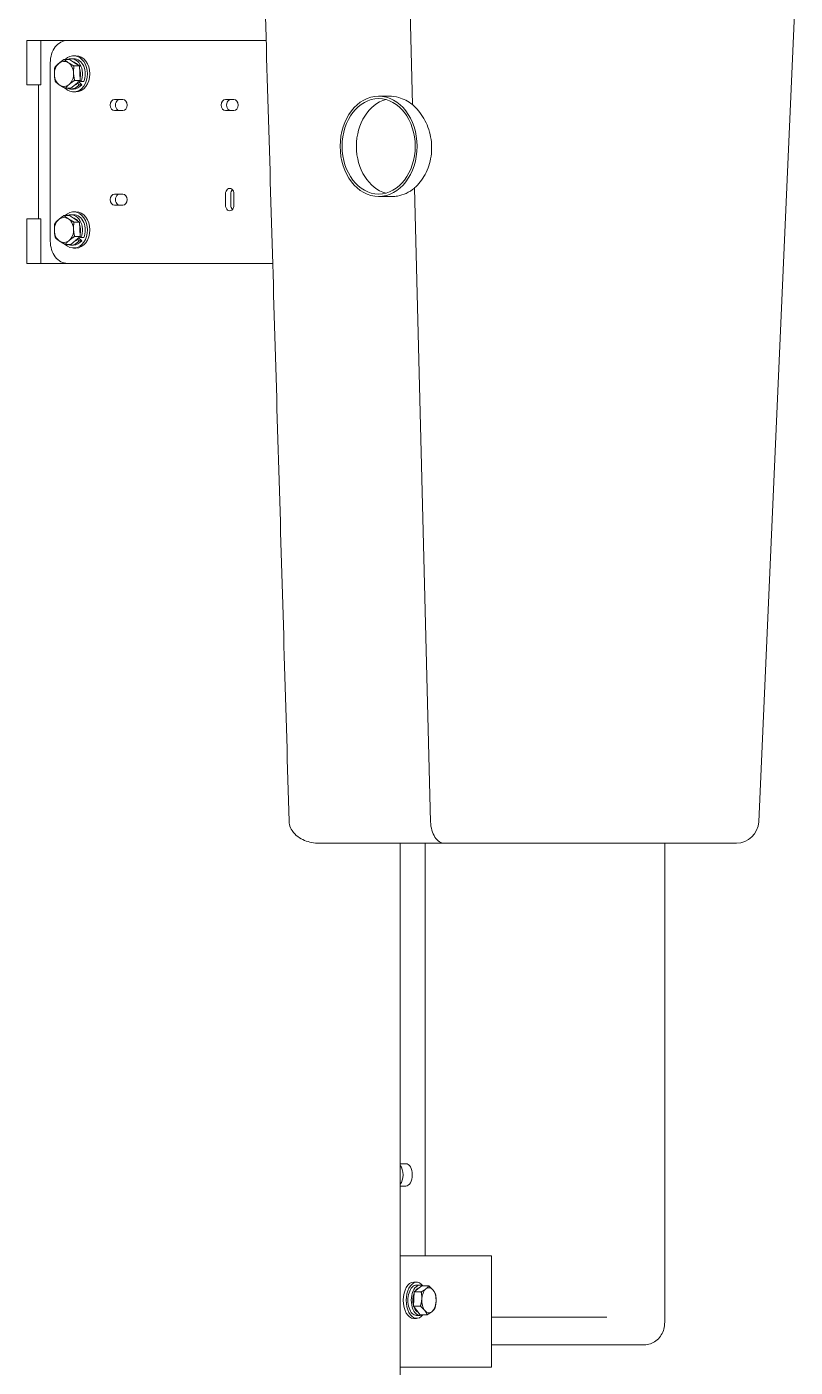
# Model space of a CAD drawing. Header units: inches. Extents: x 14 to 368, y 5 to 236.
# Drawn here: x 286.22 to 303.45, y 76.57 to 106.63 of the extents above; entities that cross this region are included whole.
import ezdxf

# ---------------------------------------------------------------- set-up
doc = ezdxf.new("R2010")
doc.units = ezdxf.units.IN
doc.header["$LTSCALE"] = 11
doc.header["$MEASUREMENT"] = 0
doc.layers.add('Visible (ANSI)', color=7, linetype='Continuous', lineweight=50)

msp = doc.modelspace()

# ---------------------------------------------------------------- linework, layer by layer
at = {"layer": 'Visible (ANSI)', "linetype": 'Continuous', "lineweight": 18}
for p, q in [((294.805508, 107.32051), (294.867408, 104.880925)), ((303.447809, 107.32051), (302.629618, 88.798445)), ((286.223661, 106.32051), (286.539326, 106.32051)), ((286.223661, 106.32051), (286.223661, 105.32051)), ((286.539326, 106.32051), (287.13299, 106.32051)), ((286.539326, 106.32051), (286.539326, 105.32051)), ((287.13299, 106.32051), (291.237795, 106.32051)), ((291.237795, 106.32051), (291.588762, 106.32051)), ((286.749968, 101.82051), (286.749968, 105.82051)), ((287.183137, 105.894506), (287.059142, 105.894506)), ((287.183137, 105.894506), (287.29397, 105.821108)), ((287.212656, 105.91051), (287.273078, 105.91051)), ((287.324501, 105.97651), (287.273078, 105.97651)), ((287.29397, 105.821108), (287.404804, 105.74771)), ((287.404804, 105.74771), (287.280809, 105.74771)), ((287.404804, 105.74771), (287.411527, 105.585712)), ((287.411527, 105.585712), (287.41825, 105.423714)), ((286.223661, 105.32051), (286.539326, 105.32051)), ((286.487431, 102.32051), (286.487431, 105.32051)), ((287.21003, 105.246515), (287.086035, 105.246515)), ((287.31414, 105.335114), (287.21003, 105.246515)), ((287.212656, 105.23051), (287.273078, 105.23051)), ((287.41825, 105.423714), (287.294255, 105.423714)), ((287.41825, 105.423714), (287.31414, 105.335114)), ((287.357914, 105.363134), (287.393982, 105.326438)), ((287.454404, 105.326438), (287.385874, 105.396161)), ((287.393982, 105.326438), (287.454404, 105.326438)), ((287.438247, 105.400579), (287.416757, 105.422443)), ((287.438247, 105.400579), (287.498669, 105.400579)), ((287.324501, 105.16451), (287.273078, 105.16451)), ((288.186301, 104.99551), (288.377812, 104.99551)), ((290.675945, 104.99551), (290.867457, 104.99551)), ((294.347644, 105.07051), (294.110462, 105.07051)), ((288.377812, 104.74551), (288.186301, 104.74551)), ((290.867457, 104.74551), (290.675945, 104.74551)), ((288.186301, 102.87551), (288.377812, 102.87551)), ((290.675945, 102.62551), (290.675945, 102.87551)), ((290.796468, 102.87551), (290.796468, 102.62551)), ((290.867457, 102.87551), (290.867457, 102.62551)), ((294.40622, 102.82051), (294.110462, 102.82051)), ((294.914877, 103.010096), (295.275412, 88.800828)), ((288.377812, 102.62551), (288.186301, 102.62551)), ((286.223661, 102.32051), (286.539326, 102.32051)), ((286.223661, 102.32051), (286.223661, 101.32051)), ((286.539326, 102.32051), (286.539326, 101.32051)), ((287.183137, 102.394506), (287.059142, 102.394506)), ((287.183137, 102.394506), (287.29397, 102.321108)), ((287.212656, 102.41051), (287.273078, 102.41051)), ((287.324501, 102.47651), (287.273078, 102.47651)), ((287.404804, 102.24771), (287.280809, 102.24771)), ((287.29397, 102.321108), (287.404804, 102.24771)), ((287.404804, 102.24771), (287.411527, 102.085712)), ((287.41825, 101.923714), (287.294255, 101.923714)), ((287.41825, 101.923714), (287.31414, 101.835114)), ((287.454404, 101.826438), (287.385874, 101.896161)), ((287.411527, 102.085712), (287.41825, 101.923714)), ((287.438247, 101.900579), (287.416757, 101.922443)), ((287.438247, 101.900579), (287.498669, 101.900579)), ((287.21003, 101.746515), (287.086035, 101.746515)), ((287.31414, 101.835114), (287.21003, 101.746515)), ((287.212656, 101.73051), (287.273078, 101.73051)), ((287.324501, 101.66451), (287.273078, 101.66451)), ((287.357914, 101.863134), (287.393982, 101.826438)), ((287.393982, 101.826438), (287.454404, 101.826438)), ((286.223661, 101.32051), (286.539326, 101.32051)), ((287.13299, 101.32051), (286.539326, 101.32051)), ((291.237795, 101.32051), (287.13299, 101.32051)), ((291.736053, 101.32051), (291.237795, 101.32051)), ((295.275412, 88.800828), (295.275413, 88.800789)), ((292.773662, 88.32051), (295.585158, 88.32051)), ((294.591166, 67.318533), (294.591166, 88.32051)), ((295.150247, 79.07051), (295.150247, 88.32051)), ((295.585158, 88.32051), (298.450292, 88.32051)), ((298.450292, 88.32051), (301.656217, 88.32051)), ((300.522326, 77.57051), (300.522326, 88.32051)), ((301.656217, 88.32051), (302.130095, 88.32051)), ((294.591166, 81.13301), (294.720064, 81.13301)), ((294.720064, 80.63301), (294.591166, 80.63301)), ((294.608747, 79.07051), (294.591166, 79.07051)), ((296.559971, 79.07051), (294.608747, 79.07051)), ((296.559971, 79.07051), (296.639092, 79.07051)), ((296.639092, 79.07051), (296.639092, 76.57051)), ((294.895535, 78.47651), (294.961067, 78.47651)), ((294.898141, 78.097886), (294.907207, 78.25935)), ((294.907207, 78.25935), (294.991944, 78.326394)), ((294.907207, 78.25935), (295.065223, 78.25935)), ((295.038068, 78.41051), (294.961067, 78.41051)), ((294.991944, 78.326394), (295.076681, 78.393438)), ((295.076681, 78.393438), (295.234697, 78.393438)), ((294.889076, 77.936423), (294.898141, 78.097886)), ((294.889076, 77.936423), (295.047092, 77.936423)), ((294.964747, 77.842003), (294.889076, 77.936423)), ((295.040418, 77.747583), (294.964747, 77.842003)), ((294.895535, 77.66451), (294.961067, 77.66451)), ((295.038068, 77.73051), (294.961067, 77.73051)), ((295.040418, 77.747583), (295.198434, 77.747583)), ((296.639092, 77.69551), (299.22778, 77.69551)), ((296.639092, 77.07051), (299.924144, 77.07051)), ((299.924144, 77.07051), (300.067538, 77.07051)), ((294.591166, 76.57051), (294.608747, 76.57051)), ((294.608747, 76.57051), (296.559971, 76.57051)), ((296.639092, 76.57051), (296.559971, 76.57051))]:
    msp.add_line(p, q, dxfattribs=at)
msp.add_arc((302.130105, 88.82051), 0.5, 270, 357.4706693, dxfattribs=at)
for centre, major_axis, ratio, start_param, end_param in [((287.13299, 105.82051), (0, 0.5), 0.766044443, 0, 1.570796327), ((287.056456, 105.57051), (0, -0.281), 0.766044443, 3.719316129, 4.76651368), ((287.056456, 105.57051), (0, 0.281), 0.766044443, 5.813711231, 6.860908782), ((287.273078, 105.57051), (0, 0.406), 0.766044443, 2.493066232, 6.929980905), ((287.212656, 105.57051), (0, 0.34), 0.766044443, 4.189024731, 6.591229007), ((287.056456, 105.57051), (0, 0.281), 0.766044443, 4.76651368, 5.813711231), ((287.212656, 105.57051), (0, 0.281), 0.766044443, 5.553052316, 6.074370146), ((287.273078, 105.57051), (0, 0.34), 0.766044443, 4.189024731, 6.283185307), ((287.324501, 105.57051), (0, 0.406), 0.766044443, 3.141592654, 6.283185307), ((287.056456, 105.57051), (0, -0.281), 0.766044443, 4.76651368, 5.813711231), ((287.056456, 105.57051), (0, 0.281), 0.766044443, 3.719316129, 4.76651368), ((287.212656, 105.57051), (0, -0.281), 0.766044443, 1.236332038, 2.013510014), ((287.056456, 105.57051), (0, -0.281), 0.766044443, 5.813711231, 6.860908782), ((287.212656, 105.57051), (0, -0.34), 0.766044443, 5.975141607, 7.053258625), ((287.273078, 105.57051), (0, -0.34), 0.766044443, 0, 0.770073317), ((287.212656, 105.57051), (0, -0.281), 0.766044443, 0.291171739, 0.864275212), ((288.186301, 104.87051), (0, -0.125), 0.766044443, 3.141592654, 6.283185307), ((288.306824, 104.87051), (0, 0.125), 0.766044443, 0, 3.141592654), ((288.377812, 104.87051), (0, 0.125), 0.766044443, 3.141592654, 6.283185307), ((290.675945, 104.87051), (0, -0.125), 0.766044443, 3.141592654, 6.283185307), ((290.796468, 104.87051), (0, 0.125), 0.766044443, 0, 3.141592654), ((290.867457, 104.87051), (0, 0.125), 0.766044443, 3.141592654, 6.283185307), ((294.431855, 103.94551), (0, 1.069494), 0.766044443, 0.19742401, 2.944168644), ((288.186301, 102.75051), (0, -0.125), 0.766044443, 3.141592654, 6.283185307), ((288.306824, 102.75051), (0, 0.125), 0.766044443, 0, 3.141592654), ((288.377812, 102.75051), (0, 0.125), 0.766044443, 3.141592654, 6.283185307), ((290.771701, 102.87551), (0, 0.125), 0.766044443, 4.71238898, 7.853981634), ((290.892224, 102.87551), (0, -0.125), 0.766044443, 3.822276637, 4.71238898), ((287.273078, 102.07051), (0, 0.406), 0.766044443, 2.493066232, 6.929980905), ((290.771701, 102.62551), (0, -0.125), 0.766044443, 4.71238898, 7.853981634), ((290.892224, 102.62551), (0, -0.125), 0.766044443, 4.71238898, 5.602501324), ((287.056456, 102.07051), (0, -0.281), 0.766044443, 3.719316129, 4.76651368), ((287.056456, 102.07051), (0, 0.281), 0.766044443, 5.813711231, 6.860908782), ((287.212656, 102.07051), (0, 0.34), 0.766044443, 4.189024731, 6.591229007), ((287.056456, 102.07051), (0, 0.281), 0.766044443, 4.76651368, 5.813711231), ((287.212656, 102.07051), (0, 0.281), 0.766044443, 5.553052316, 6.074370146), ((287.273078, 102.07051), (0, 0.34), 0.766044443, 4.189024731, 6.283185307), ((287.324501, 102.07051), (0, 0.406), 0.766044443, 3.141592654, 6.283185307), ((287.212656, 102.07051), (0, -0.281), 0.766044443, 1.236332038, 2.013510014), ((287.056456, 102.07051), (0, -0.281), 0.766044443, 4.76651368, 5.813711231), ((287.056456, 102.07051), (0, 0.281), 0.766044443, 3.719316129, 4.76651368), ((287.212656, 102.07051), (0, -0.281), 0.766044443, 0.291171739, 0.864275212), ((287.13299, 101.82051), (0, -0.5), 0.766044443, 4.71238898, 6.283185307), ((287.056456, 102.07051), (0, -0.281), 0.766044443, 5.813711231, 6.860908782), ((287.212656, 102.07051), (0, -0.34), 0.766044443, 5.975141607, 7.053258625), ((287.273078, 102.07051), (0, -0.34), 0.766044443, 0, 0.770073317), ((292.54616, 88.822737), (-0.039296, 0.509469), 0.864137005, 1.515813551, 1.558400051), ((294.515276, 80.88301), (0, 0.25), 0.573576436, 3.699294497, 5.725483464), ((294.720064, 80.88301), (0, 0.25), 0.573576436, 3.141592654, 6.283185307), ((294.608747, 78.82051), (0, 0.25), 0.573576436, 0, 0.122915207), ((294.895535, 78.07051), (0, -0.406), 0.573576436, 3.141592654, 6.283185307), ((294.961067, 78.07051), (0, -0.406), 0.573576436, 2.490442964, 6.934334996), ((294.961067, 78.07051), (0, 0.34), 0.573576436, 0, 3.141592654), ((295.038068, 78.07051), (0, -0.34), 0.573576436, 2.823348374, 6.601429587), ((295.038068, 78.07051), (0, 0.281), 0.573576436, 0.964818507, 1.981615999), ((295.038068, 78.07051), (0, 0.281), 0.573576436, 0.100499452, 0.751539952), ((295.237125, 78.07051), (0, -0.281), 0.573576436, 3.567612355, 4.614809907), ((295.237125, 78.07051), (0, 0.281), 0.573576436, 5.662007458, 6.709205009), ((295.237125, 78.07051), (0, 0.281), 0.573576436, 4.614809907, 5.662007458), ((295.038068, 78.07051), (0, -0.281), 0.573576436, 5.274994594, 6.049020321), ((295.237125, 78.07051), (0, -0.281), 0.573576436, 4.614809907, 5.662007458), ((295.237125, 78.07051), (0, -0.281), 0.573576436, 5.662007458, 6.709205009), ((295.237125, 78.07051), (0, 0.281), 0.573576436, 3.567612355, 4.614809907), ((294.608747, 76.82051), (0, -0.25), 0.573576436, 6.1602701, 6.283185307)]:
    msp.add_ellipse(centre, major_axis=major_axis, ratio=ratio, start_param=start_param, end_param=end_param, dxfattribs=at)
for major_axis in [(0, 1.125), (0, 1.069494)]:
    msp.add_ellipse((294.110462, 103.94551), major_axis=major_axis, ratio=0.766044443, dxfattribs=at)
for points, knots in [([(291.559304, 107.32051), (291.595642, 106.086931), (291.631981, 104.853352), (291.704659, 102.386195), (291.740999, 101.152616), (291.813679, 98.685458), (291.85002, 97.45188), (291.922703, 94.984722), (291.959044, 93.751144), (292.031729, 91.283986), (292.068071, 90.050408), (292.104414, 88.816829)], [0.005128417, 0.005128417, 0.005128417, 0.005128417, 9.41486509, 9.41486509, 18.824601762, 18.824601762, 28.234338435, 28.234338435, 37.644075108, 37.644075108, 47.053811781, 47.053811781, 47.053811781, 47.053811781]), ([(294.347644, 105.07051), (294.418776, 105.07051), (294.490065, 105.060572), (294.669038, 105.00999), (294.773147, 104.955841), (294.867408, 104.880925)], [-1.69571103, -1.69571103, -1.69571103, -1.69571103, -1.032336581, -1.032336581, 0, 0, 0, 0]), ([(294.867408, 104.880925), (294.916052, 104.839415), (294.962097, 104.792183), (295.045412, 104.691257), (295.085458, 104.634178), (295.157423, 104.509904), (295.189331, 104.442713), (295.241633, 104.30251), (295.262056, 104.229384), (295.289911, 104.082243), (295.297332, 104.008226), (295.30001, 103.866668), (295.295638, 103.794371), (295.274333, 103.650584), (295.257407, 103.579092), (295.212234, 103.441987), (295.183962, 103.376264), (295.119164, 103.2547), (295.082649, 103.198863), (295.005957, 103.099927), (294.963124, 103.05344), (294.91663, 103.011663), (294.915754, 103.010878), (294.914877, 103.010096)], [6.182428533, 6.182428533, 6.182428533, 6.182428533, 6.727091237, 6.727091237, 7.273318356, 7.273318356, 7.819545476, 7.819545476, 8.365772595, 8.365772595, 8.911999715, 8.911999715, 9.445290966, 9.445290966, 9.978582218, 9.978582218, 10.51187347, 10.51187347, 11.045164722, 11.045164722, 11.578884638, 11.578884638, 11.589122999, 11.589122999, 11.589122999, 11.589122999]), ([(294.914877, 103.010096), (294.856173, 102.961359), (294.792809, 102.921345), (294.664545, 102.862711), (294.60052, 102.842841), (294.492411, 102.824183), (294.44934, 102.82051), (294.40622, 102.82051)], [-12.405802071, -12.405802071, -12.405802071, -12.405802071, -11.736350738, -11.736350738, -11.11891975, -11.11891975, -10.715760579, -10.715760579, -10.715760579, -10.715760579]), ([(292.773662, 88.32051), (292.719111, 88.32051), (292.664294, 88.325368), (292.556054, 88.345356), (292.502268, 88.360515), (292.397538, 88.403143), (292.346167, 88.430719), (292.250279, 88.502593), (292.205598, 88.546953), (292.144198, 88.643159), (292.123681, 88.689978), (292.1092, 88.758596), (292.106668, 88.776829), (292.105455, 88.795098)], [-1.806967326, -1.806967326, -1.806967326, -1.806967326, -1.445573861, -1.445573861, -1.084180396, -1.084180396, -0.72278693, -0.72278693, -0.361393465, -0.361393465, -0.094146678, -0.094146678, 0, 0, 0, 0]), ([(295.585158, 88.32051), (295.585, 88.32051), (295.584841, 88.32051), (295.547095, 88.320603), (295.509865, 88.331667), (295.437045, 88.376309), (295.402493, 88.411115), (295.343644, 88.500129), (295.319905, 88.553475), (295.286425, 88.67186), (295.277001, 88.735762), (295.275413, 88.800789)], [-0.001946091, -0.001946091, -0.001946091, -0.001946091, 0, 0, 0.46111037, 0.46111037, 0.957424131, 0.957424131, 1.453469453, 1.453469453, 1.949372756, 1.949372756, 1.949372756, 1.949372756]), ([(300.067538, 77.07051), (300.113826, 77.07051), (300.160051, 77.078357), (300.247916, 77.108308), (300.289305, 77.130767), (300.365271, 77.188073), (300.399033, 77.223727), (300.455054, 77.30292), (300.477005, 77.346676), (300.508334, 77.437601), (300.517733, 77.484801), (300.521888, 77.545042), (300.522326, 77.557776), (300.522326, 77.57051)], [1.570796327, 1.570796327, 1.570796327, 1.570796327, 1.843089764, 1.843089764, 2.12430868, 2.12430868, 2.429272715, 2.429272715, 2.74343198, 2.74343198, 3.057591245, 3.057591245, 3.141592654, 3.141592654, 3.141592654, 3.141592654])]:
    msp.add_open_spline(points, degree=3, knots=knots, dxfattribs=at)
for points in [[(286.850922, 105.717306), (286.890582, 105.764787), (286.938899, 105.805906)], [(286.938899, 105.805906), (286.987217, 105.847025), (287.059142, 105.894506)], [(287.059142, 105.894506), (287.102405, 105.855172), (287.153843, 105.821108)], [(287.153843, 105.821108), (287.205281, 105.787044), (287.280809, 105.74771)], [(286.841513, 105.555309), (286.838392, 105.630492), (286.850922, 105.717306)], [(286.864369, 105.393311), (286.844633, 105.480125), (286.841513, 105.555309)], [(287.280809, 105.74771), (287.268279, 105.660895), (287.271399, 105.585712)], [(287.271399, 105.585712), (287.27452, 105.510528), (287.294255, 105.423714)], [(286.959069, 105.319913), (286.907631, 105.353977), (286.864369, 105.393311)], [(287.086035, 105.246515), (287.010507, 105.285848), (286.959069, 105.319913)], [(287.174013, 105.335114), (287.125695, 105.293995), (287.086035, 105.246515)], [(287.294255, 105.423714), (287.22233, 105.376234), (287.174013, 105.335114)], [(286.841513, 102.055309), (286.838392, 102.130492), (286.850922, 102.217306)], [(286.850922, 102.217306), (286.890582, 102.264787), (286.938899, 102.305906)], [(286.938899, 102.305906), (286.987217, 102.347025), (287.059142, 102.394506)], [(287.059142, 102.394506), (287.102405, 102.355172), (287.153843, 102.321108)], [(287.153843, 102.321108), (287.205281, 102.287044), (287.280809, 102.24771)], [(287.280809, 102.24771), (287.268279, 102.160895), (287.271399, 102.085712)], [(286.864369, 101.893311), (286.844633, 101.980125), (286.841513, 102.055309)], [(286.959069, 101.819913), (286.907631, 101.853977), (286.864369, 101.893311)], [(287.294255, 101.923714), (287.22233, 101.876234), (287.174013, 101.835114)], [(287.271399, 102.085712), (287.27452, 102.010528), (287.294255, 101.923714)], [(287.086035, 101.746515), (287.010507, 101.785848), (286.959069, 101.819913)], [(287.174013, 101.835114), (287.125695, 101.793995), (287.086035, 101.746515)], [(295.065223, 78.25935), (295.131193, 78.295279), (295.170519, 78.326394)], [(295.076716, 78.097886), (295.080924, 78.172822), (295.065223, 78.25935)], [(295.170519, 78.326394), (295.209846, 78.357509), (295.234697, 78.393438)], [(295.234697, 78.393438), (295.295808, 78.342838), (295.330927, 78.299018)], [(295.330927, 78.299018), (295.366047, 78.255197), (295.38604, 78.204598)], [(295.38604, 78.204598), (295.40174, 78.11807), (295.397533, 78.043134)], [(295.047092, 77.936423), (295.072509, 78.022951), (295.076716, 78.097886)], [(295.143322, 77.842003), (295.108203, 77.885823), (295.047092, 77.936423)], [(295.198434, 77.747583), (295.178441, 77.798182), (295.143322, 77.842003)], [(295.367908, 77.88167), (295.343057, 77.845742), (295.30373, 77.814627)], [(295.397533, 78.043134), (295.393326, 77.968198), (295.367908, 77.88167)], [(295.30373, 77.814627), (295.264404, 77.783512), (295.198434, 77.747583)]]:
    msp.add_rational_spline(points, [1, 1.0379548493, 1], degree=2, dxfattribs=at)

doc.saveas('drawing.dxf')
